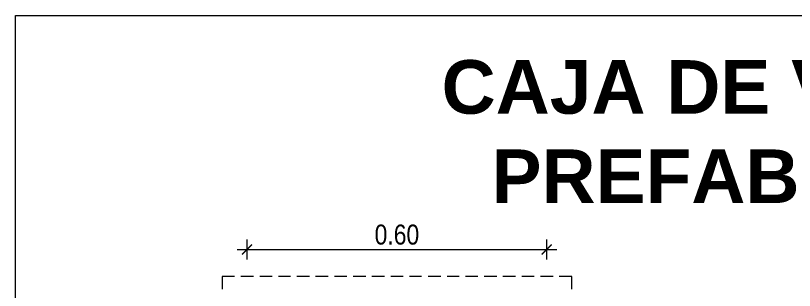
# Model space of a CAD drawing. Header units: metres. Extents: x 0 to 1843, y 1434 to 1492.
# Drawn here: x 1816.851 to 1818.408, y 1443.892 to 1444.442 of the extents above; entities that cross this region are included whole.
import ezdxf

# ---------------------------------------------------------------- set-up
doc = ezdxf.new("R2010")
doc.units = ezdxf.units.M
doc.header["$LTSCALE"] = 0.005
doc.layers.add('-Acero techos', color=252, linetype='Continuous', lineweight=13)
for name, color, linetype in [('A_50_CotasExter', 7, 'Continuous'), ('G-TEXTOS-TITULOS', 4, 'Continuous'), ('PDF_Proyecciones', 1, 'Continuous')]:
    doc.layers.add(name, color=color, linetype=linetype)
doc.styles.add('-Arial Narrow', font='ARIALN.TTF')
doc.styles.add('25-TITULO', font='arialbd.ttf', dxfattribs={"height": 0.1})
doc.dimstyles.new('Esc 1_20n', dxfattribs={"dimscale": 0.02, "dimtxt": 2, "dimasz": 1, "dimexe": 1, "dimexo": 1, "dimgap": 0.45, "dimtad": 1, "dimtoh": 1, "dimzin": 3, "dimdsep": 46, "dimtxsty": '-Arial Narrow', "dimblk": 'ARCHTICK', "dimcen": 1, "dimdle": 1, "dimclrd": 7, "dimclre": 7, "dimclrt": 7, "dimadec": 0, "dimazin": 0, "dimtfac": 1, "dimtix": 1, "dimtmove": 1, "dimatfit": 2, "dimldrblk": 'ARCHTICK', "dimfxl": 1, "dimfxlon": 1, "dimtolj": 2, "dimlwd": 5, "dimlwe": 5, "dimarcsym": 0})

# ---------------------------------------------------------------- blocks, each defined once
blk = doc.blocks.new('_ArchTick')
at = {"color": 0, "linetype": 'ByBlock', "const_width": 0.15}
blk.add_lwpolyline([(-0.5, -0.5), (0.5, 0.5)], dxfattribs=at)
blk = doc.blocks.new('*D381')
at = {"layer": 'A_50_CotasExter', "color": 7, "lineweight": 5, "ltscale": 0.005, "transparency": 16777216}
for p, q in [((1817.3135, 1443.9538), (1817.3135, 1443.9938)), ((1817.9129, 1443.9538), (1817.9129, 1443.9938)), ((1817.2935, 1443.9738), (1817.9329, 1443.9738))]:
    blk.add_line(p, q, dxfattribs=at)
at = {"layer": 'Defpoints', "color": 0, "ltscale": 0.005, "transparency": 16777216}
for p in [(1817.9129, 1443.9738), (1817.3135, 1443.8695), (1817.9129, 1443.8695)]:
    blk.add_point(p, dxfattribs=at)
at = {"layer": 'A_50_CotasExter', "color": 7, "lineweight": 5, "ltscale": 0.005, "transparency": 16777216, "xscale": 0.02, "yscale": 0.02, "zscale": 0.02, "rotation": 180}
blk.add_blockref('_ArchTick', (1817.3135, 1443.9738), dxfattribs=at)
at = {"layer": 'A_50_CotasExter', "color": 7, "lineweight": 5, "ltscale": 0.005, "transparency": 16777216, "xscale": 0.02, "yscale": 0.02, "zscale": 0.02}
blk.add_blockref('_ArchTick', (1817.9129, 1443.9738), dxfattribs=at)
at = {"layer": 'A_50_CotasExter', "color": 7, "ltscale": 0.005, "transparency": 16777216, "insert": (1817.6132, 1444.0033), "char_height": 0.04, "attachment_point": 5, "style": '-Arial Narrow'}
blk.add_mtext('\\A2;0.60', dxfattribs=at)

msp = doc.modelspace()

# ---------------------------------------------------------------- linework, layer by layer
at = {"layer": '-Acero techos', "color": 18, "ltscale": 0.005, "true_color": 0x000000}
msp.add_lwpolyline([(1816.85057, 1444.44203), (1819.96579, 1444.44203), (1819.96579, 1441.05064), (1816.85057, 1441.05064)], close=True, dxfattribs=at)
at = {"layer": 'PDF_Proyecciones', "lineweight": 5}
for points in [[(1817.28817, 1443.91938), (1817.26365, 1443.91938), (1817.26365, 1443.89402)], [(1817.32621, 1443.91938), (1817.30085, 1443.91938)], [(1817.36341, 1443.91938), (1817.3389, 1443.91938)], [(1817.40061, 1443.91938), (1817.37609, 1443.91938)], [(1817.43865, 1443.91938), (1817.41329, 1443.91938)], [(1817.47585, 1443.91938), (1817.45049, 1443.91938)], [(1817.51305, 1443.91938), (1817.48853, 1443.91938)], [(1817.55109, 1443.91938), (1817.52573, 1443.91938)], [(1817.58829, 1443.91938), (1817.56293, 1443.91938)], [(1817.62549, 1443.91938), (1817.60097, 1443.91938)], [(1817.66269, 1443.91938), (1817.63817, 1443.91938)], [(1817.70073, 1443.91938), (1817.67537, 1443.91938)], [(1817.73793, 1443.91938), (1817.71341, 1443.91938)], [(1817.77513, 1443.91938), (1817.75061, 1443.91938)], [(1817.81317, 1443.91938), (1817.78781, 1443.91938)], [(1817.85037, 1443.91938), (1817.82501, 1443.91938)], [(1817.88757, 1443.91938), (1817.86305, 1443.91938)], [(1817.92561, 1443.91938), (1817.90025, 1443.91938)], [(1817.96281, 1443.89402), (1817.96281, 1443.91938), (1817.93745, 1443.91938)]]:
    msp.add_lwpolyline(points, dxfattribs=at)

# ---------------------------------------------------------------- texts
at = {"layer": 'G-TEXTOS-TITULOS', "color": 219, "true_color": 0x642165, "insert": (1817.21316, 1444.20899), "char_height": 0.1072472, "width": 2.3854037, "attachment_point": 4, "style": '25-TITULO'}
msp.add_mtext('\\pxqc;CAJA DE VÁLVULA\\PPREFABRICADO', dxfattribs=at)

# ---------------------------------------------------------------- dimensions: what is measured, and where the dimension line sits
at = {"layer": 'A_50_CotasExter', "color": 18, "ltscale": 0.005, "true_color": 0x000000}
dim = msp.add_aligned_dim(p1=(1817.31353, 1443.8695), p2=(1817.91293, 1443.8695), distance=0.10433, dimstyle='Esc 1_20n', dxfattribs=at)
dim.commit()
dim.dimension.update_dxf_attribs({"geometry": '*D381', "text_midpoint": (1817.61323, 1444.00325)})

doc.saveas('drawing.dxf')
